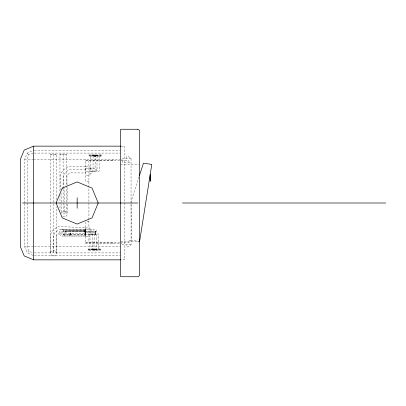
<?xml version="1.0" encoding="UTF-8"?>
<svg xmlns="http://www.w3.org/2000/svg" width="406" height="406" viewBox="0 0 406 406"><rect width="100%" height="100%" fill="white"/><g stroke="black" fill="none" stroke-linecap="round" stroke-linejoin="round"><path stroke-width="0.3" stroke-dasharray="2.03 1.52" d="M56.505 199.752L56.515 154.128L50.237 154.128L50.222 253.171L51.79 255.902L54.932 255.902L56.5 253.171L56.505 206.72M53.374 154.128L53.359 253.171L53.348 250.086M59.956 195.21L59.997 210.765M59.956 190.79L59.971 154.133L66.249 154.138L66.498 213.759L64.909 211.049L65.742 211.359L62.605 211.359L61.062 214.079M63.097 188.891L63.153 211.313L63.351 213.759L64.199 214.079L64.615 210.003L64.574 203.817M63.097 188.262L63.108 154.138M50.207 248.508L50.248 235.561L51.77 231.329L55.881 227.994L58.951 226.538L85.798 227.67L85.534 233.942L60.24 232.877L59.103 233.414L57.104 235.023L56.515 236.627L56.5 253.171L54.927 250.436L51.79 250.436L50.222 253.171L50.207 250.086M53.348 248.508L53.379 236.094L54.434 233.176L57.49 230.704L59.596 229.705L85.666 230.806L65.711 230.816M85.006 229.806L85.011 235.987L85.367 232.907L85.011 229.816L85.011 235.972M85.067 231.268L85.067 234.511M85.194 234.511L85.189 231.268L61.621 231.283L60.682 232.907L61.621 234.531L95.704 234.506L95.704 231.283L95.704 234.531L95.699 231.258L63.001 231.283M85.25 235.972L85.245 229.806L60.773 229.821L58.997 232.907L60.778 235.987L85.25 235.987L62.174 235.987M95.577 231.258L95.577 234.506M61.367 212.358L61.433 203.817M33.125 153.245L28.704 154.539L27.248 159.517L27.248 246.472L28.704 251.446L33.125 252.745M95.04 171.19L95.248 154.919M139.004 176.97L131.047 201.63L131.27 240.124L138.999 241.347M94.177 234.003L93.913 250.274M24.583 202.995L24.583 159.517L27.248 153.082L33.678 150.418M63.498 234.526L64.437 232.902L63.493 231.278L95.704 231.283M64.341 235.987L66.122 232.902L64.336 229.821M33.094 255.328L27.248 252.908L28.704 251.446M91.152 155.488L95.04 156.163L95.745 155.488L95.745 154.919M126.834 158.441L126.834 156.335L127.89 156.335L131.047 158.441L131.047 244.818L127.89 246.924L126.834 246.924L126.834 244.818M97.978 249.705L94.177 249.03L93.172 249.705L93.172 250.274M91.929 154.919L91.929 155.488L95.04 156.163L96.755 155.488L96.755 154.919M96.867 250.274L96.867 249.705L94.177 249.03L92.289 249.705L92.289 250.274M92.756 155.488L95.04 156.163L97.293 155.488M91.893 249.705L94.177 249.03L96.435 249.705M93.147 154.919L93.147 155.488L95.04 156.163L97.724 155.488L97.724 154.919M95.897 250.274L95.897 249.705L94.177 249.03L91.071 249.705L91.071 250.274M94.03 154.919L94.03 155.488L95.04 156.163L98.836 155.488M90.294 249.705L94.177 249.03L94.882 249.705L94.882 250.274M64.676 154.148L66.249 154.138M64.468 230.801L63.097 230.811L85.666 230.806M121.237 146.14L124.85 146.14L124.85 259.85L121.237 259.85M34.307 150.418L120.633 150.418M34.307 153.082L120.003 153.082M89.158 155.488L100.916 155.488M131.047 158.441L122.622 158.441L122.622 162.654L131.047 162.654M24.583 159.517L33.094 159.517M33.678 159.517L120.003 159.517M85.752 160.34L112.929 160.34M85.752 160.548L120.81 160.548M121.435 160.548L128.941 160.548L128.941 162.654M120.633 164.547L139.593 164.547M85.752 166.866L89.965 166.866L89.965 175.296L85.752 175.296M89.965 168.977L92.076 168.977L92.076 173.189L89.965 173.189M88.914 181.614L85.752 181.614L85.752 159.492M62.656 216.799L65.787 216.799L67.553 213.597L67.711 203.817M88.914 221.646L85.752 221.646L85.752 243.762L119.552 243.762M85.752 227.964L89.965 227.964L89.995 249.03M62.169 229.821L85.25 229.821M89.965 230.07L92.076 230.07L92.076 234.282L89.965 234.282M89.995 234.003L98.364 234.003L98.364 249.03M63.006 234.531L95.704 234.506M85.752 236.388L89.965 236.393M131.047 240.606L128.941 240.606L128.941 242.712L121.435 242.712M120.633 241.443L138.964 241.443M85.752 242.712L120.81 242.712M85.752 242.92L112.929 242.92M131.047 244.818L122.622 244.818L122.622 242.712M24.583 203.624L24.583 246.472L33.094 246.472M34.307 246.472L120.633 246.472M88.3 249.705L100.059 249.705M34.307 252.908L120.633 252.908M34.307 255.572L120.633 255.572M50.237 154.128L51.806 154.133M54.947 154.123L56.515 154.128M59.971 154.133L61.539 154.143M85.681 168.627L96.217 168.759L96.186 171.276L85.651 171.144M85.666 169.886L69.193 169.678L66.026 171.911L63.894 174.57L63.615 177.98L63.92 186.171M85.722 229.547L96.247 229.989L96.141 232.506L85.615 232.065M27.248 153.082L28.704 154.539M24.583 246.472L27.248 252.908M95.04 156.163L94.771 154.919M94.177 249.03L94.385 250.274M67.015 184.963L66.944 175.783L68.193 174.225L70.167 172.829L85.63 173.022L85.707 166.744L68.213 166.526L63.864 169.596L60.839 173.362L60.474 177.909L60.895 189.282M67.107 187.476L67.645 201.929M63.94 186.801L64.503 201.924M61.032 193.073L61.407 203.188M121.358 159.492L121.358 160.548M121.358 242.712L121.358 243.762M112.929 159.492L112.929 160.548M112.929 242.712L112.929 243.762M100.916 154.919L100.916 156.163M100.307 155.488L100.307 156.163M100.059 249.03L100.059 250.274M99.45 249.03L99.45 249.705M99.343 154.919L99.343 156.163M99.226 156.163L99.226 171.19L90.853 171.19L90.853 156.163M98.485 249.03L98.485 250.274M97.009 156.163L97.009 171.19M96.151 234.003L96.151 249.03M93.065 156.163L93.065 171.19M92.208 234.003L92.208 249.03M90.736 154.919L90.736 156.163M89.873 249.03L89.873 250.274M89.158 154.919L89.158 156.163M88.914 160.548L88.914 242.712M88.3 249.03L88.3 250.274M70.324 232.902L69.923 235.982L70.329 232.902L69.38 235.987L70.324 232.902M101.124 154.919L88.955 154.919L88.955 156.163L101.124 156.163L101.124 154.919M100.267 249.03L88.092 249.03L88.092 250.274L100.267 250.274L100.267 249.03"/><path stroke-width="0.61" d="M139.593 241.443L151.788 164.45L143.465 163.136L139.39 175.768M120.633 146.14L33.678 146.14L24.218 150.058L20.3 159.517L20.3 246.472L24.218 255.932L33.678 259.85L120.633 259.85M150.139 176.534L150.56 176.534M150.139 177.28L150.56 177.28M150.139 178.249L150.56 178.249M150.139 179.503L150.56 179.503M22.442 203L137.888 203M182.441 203L385.7 203M77.155 197.747L77.155 208.242M33.678 146.14L33.678 259.85M62.26 188.1L56.089 202.995L62.26 217.89L77.155 224.061L92.055 217.89L98.222 202.995L92.055 188.1L77.155 181.929L62.26 188.1M137.771 129.26L120.633 129.26L120.633 276.73L137.771 276.74A2.309 2.309 0 0 0 139.603 274.908L139.603 131.092A2.309 2.309 0 0 0 137.771 129.26M150.56 174.859L150.139 174.859L150.139 181.177L150.56 181.177L150.56 174.859"/></g></svg>
